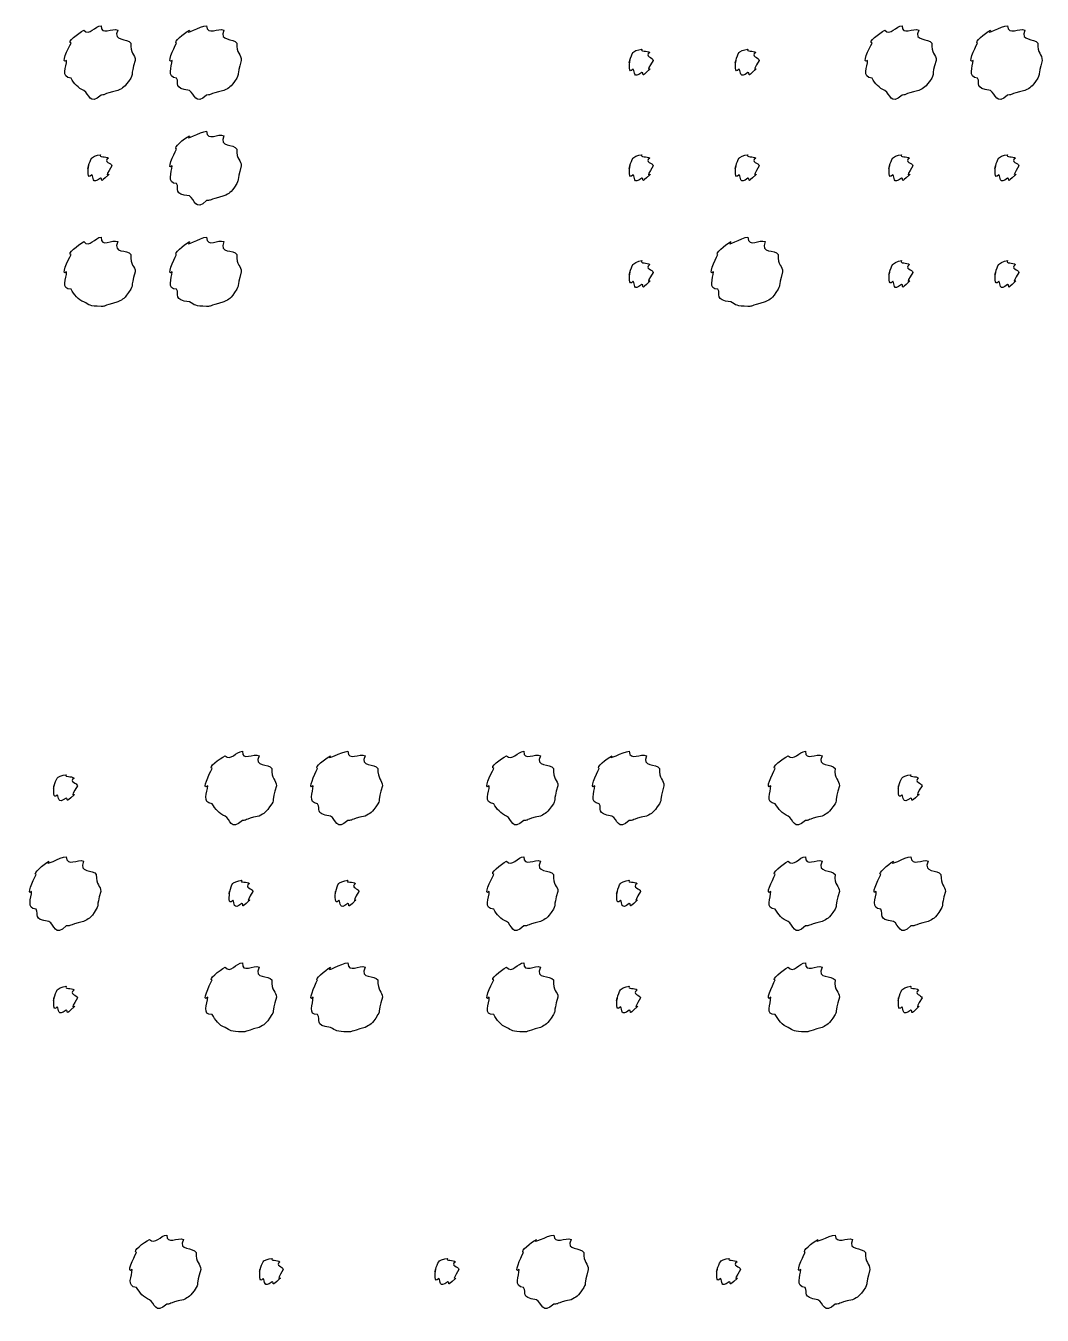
# Model space of a CAD drawing. Header units: millimetres. Extents: x 32 to 178, y 41 to 266.
# Drawn here: x 72.08 to 82.12, y 253.46 to 266.21 of the extents above; entities that cross this region are included whole.
import ezdxf

# ---------------------------------------------------------------- set-up
doc = ezdxf.new("R2010")
doc.units = ezdxf.units.MM
doc.layers.get('0').update_dxf_attribs({"linetype": 'CONTINUOUS'})

msp = doc.modelspace()

# ---------------------------------------------------------------- linework, layer by layer
at = {"color": 0}
for p, q in [((72.8211, 266.207), (72.8211, 266.207)), ((73.8628, 266.207), (73.8628, 266.207)), ((80.7364, 266.207), (80.7364, 266.207)), ((81.7785, 266.207), (81.7785, 266.207)), ((78.165, 265.975), (78.165, 265.975)), ((79.2124, 265.975), (79.2124, 265.975)), ((73.8628, 265.165), (73.8628, 265.165)), ((72.8155, 264.933), (72.8155, 264.933)), ((78.165, 264.933), (78.165, 264.933)), ((79.2124, 264.933), (79.2124, 264.933)), ((80.7311, 264.933), (80.7311, 264.933)), ((81.7785, 264.933), (81.7785, 264.933)), ((72.8211, 264.118), (72.8211, 264.118)), ((73.8628, 264.118), (73.8628, 264.118)), ((79.2124, 264.118), (79.2124, 264.118)), ((78.165, 263.886), (78.165, 263.886)), ((80.7311, 263.886), (80.7311, 263.886)), ((81.7785, 263.886), (81.7785, 263.886)), ((74.2156, 259.037), (74.2156, 259.037)), ((75.2574, 259.037), (75.2574, 259.037)), ((76.998, 259.037), (76.998, 259.037)), ((78.0397, 259.037), (78.0397, 259.037)), ((79.78, 259.037), (79.78, 259.037)), ((72.475, 258.805), (72.475, 258.805)), ((80.8221, 258.805), (80.8221, 258.805)), ((72.475, 257.995), (72.475, 257.995)), ((76.998, 257.995), (76.998, 257.995)), ((79.78, 257.995), (79.78, 257.995)), ((80.8221, 257.995), (80.8221, 257.995)), ((74.21, 257.763), (74.21, 257.763)), ((75.2574, 257.763), (75.2574, 257.763)), ((78.0397, 257.763), (78.0397, 257.763)), ((74.2156, 256.947), (74.2156, 256.947)), ((75.2574, 256.947), (75.2574, 256.947)), ((76.998, 256.947), (76.998, 256.947)), ((79.78, 256.947), (79.78, 256.947)), ((72.475, 256.716), (72.475, 256.716)), ((78.0397, 256.716), (78.0397, 256.716)), ((80.8221, 256.716), (80.8221, 256.716)), ((73.4688, 254.256), (73.4688, 254.256)), ((77.2929, 254.256), (77.2929, 254.256)), ((80.0749, 254.256), (80.0749, 254.256)), ((74.5105, 254.025), (74.5105, 254.025)), ((76.2455, 254.025), (76.2455, 254.025)), ((79.0279, 254.025), (79.0279, 254.025))]:
    msp.add_line(p, q, dxfattribs=at)
for points in [[(72.6504, 266.163), (72.7026, 266.105), (72.7618, 266.207), (72.8211, 266.207)], [(72.8211, 266.207), (72.8169, 266.105), (72.9312, 266.192), (72.9865, 266.163)], [(73.6921, 266.163), (73.6328, 266.105), (73.8036, 266.207), (73.8628, 266.207)], [(73.8628, 266.207), (73.8685, 266.105), (73.9786, 266.192), (74.0336, 266.163)], [(80.5656, 266.163), (80.6178, 266.105), (80.6771, 266.207), (80.7364, 266.207)], [(80.7364, 266.207), (80.7325, 266.105), (80.8468, 266.192), (80.9018, 266.163)], [(81.6074, 266.163), (81.5481, 266.105), (81.7192, 266.207), (81.7785, 266.207)], [(81.7785, 266.207), (81.7838, 266.105), (81.8942, 266.192), (81.9492, 266.163)], [(72.5234, 266.036), (72.475, 266.047), (72.595, 266.132), (72.6504, 266.163)], [(72.9865, 266.163), (72.9273, 266.047), (73.0829, 266.091), (73.1132, 266.036)], [(73.5651, 266.036), (73.5266, 266.047), (73.6395, 266.132), (73.6921, 266.163)], [(74.0336, 266.163), (73.9786, 266.047), (74.1303, 266.091), (74.1606, 266.036)], [(80.439, 266.036), (80.3906, 266.047), (80.5106, 266.132), (80.5656, 266.163)], [(80.9018, 266.163), (80.8426, 266.047), (80.9985, 266.091), (81.0288, 266.036)], [(81.4807, 266.036), (81.4419, 266.047), (81.5552, 266.132), (81.6074, 266.163)], [(81.9492, 266.163), (81.8942, 266.047), (82.0455, 266.091), (82.0759, 266.036)], [(72.4793, 265.865), (72.4158, 265.818), (72.493, 265.981), (72.5234, 266.036)], [(73.1132, 266.036), (73.1037, 265.937), (73.1573, 265.923), (73.1573, 265.865)], [(73.521, 265.865), (73.4632, 265.818), (73.5348, 265.981), (73.5651, 266.036)], [(74.1606, 266.036), (74.1549, 265.937), (74.2047, 265.923), (74.2047, 265.865)], [(78.0768, 265.942), (78.0715, 265.95), (78.1279, 265.975), (78.165, 265.975)], [(78.165, 265.975), (78.1375, 265.95), (78.2204, 265.964), (78.2422, 265.942)], [(79.1242, 265.942), (79.1214, 265.95), (79.1753, 265.975), (79.2124, 265.975)], [(79.2124, 265.975), (79.1877, 265.95), (79.2674, 265.964), (79.2896, 265.942)], [(80.3949, 265.865), (80.3314, 265.818), (80.4086, 265.981), (80.439, 266.036)], [(81.0288, 266.036), (81.0189, 265.937), (81.0729, 265.923), (81.0729, 265.865)], [(81.4366, 265.865), (81.3788, 265.818), (81.4504, 265.981), (81.4807, 266.036)], [(82.0759, 266.036), (82.0706, 265.937), (82.12, 265.923), (82.12, 265.865)], [(72.5234, 265.689), (72.4158, 265.697), (72.4793, 265.801), (72.4793, 265.865)], [(73.1573, 265.865), (73.1037, 265.697), (73.1421, 265.744), (73.1132, 265.689)], [(73.5651, 265.689), (73.4632, 265.697), (73.521, 265.801), (73.521, 265.865)], [(74.2047, 265.865), (74.1549, 265.697), (74.1895, 265.744), (74.1606, 265.689)], [(78.044, 265.865), (78.0274, 265.789), (78.0549, 265.92), (78.0768, 265.942)], [(78.0768, 265.777), (78.0274, 265.723), (78.044, 265.828), (78.044, 265.865)], [(78.2422, 265.942), (78.1816, 265.906), (78.2754, 265.894), (78.2754, 265.865)], [(78.2754, 265.865), (78.1816, 265.723), (78.2645, 265.799), (78.2422, 265.777)], [(79.091, 265.865), (79.0773, 265.789), (79.1023, 265.92), (79.1242, 265.942)], [(79.1242, 265.777), (79.0773, 265.723), (79.091, 265.828), (79.091, 265.865)], [(79.2896, 265.942), (79.2318, 265.906), (79.3228, 265.894), (79.3228, 265.865)], [(79.3228, 265.865), (79.2318, 265.723), (79.3115, 265.799), (79.2896, 265.777)], [(80.439, 265.689), (80.3314, 265.697), (80.3949, 265.801), (80.3949, 265.865)], [(81.0729, 265.865), (81.0189, 265.697), (81.0578, 265.744), (81.0288, 265.689)], [(81.4807, 265.689), (81.3788, 265.697), (81.4366, 265.801), (81.4366, 265.865)], [(82.12, 265.865), (82.0706, 265.697), (82.1048, 265.744), (82.0759, 265.689)], [(78.165, 265.744), (78.0715, 265.679), (78.099, 265.755), (78.0768, 265.777)], [(78.2422, 265.777), (78.1375, 265.679), (78.1939, 265.744), (78.165, 265.744)], [(79.2124, 265.744), (79.1214, 265.679), (79.1464, 265.755), (79.1242, 265.777)], [(79.2896, 265.777), (79.1877, 265.679), (79.2413, 265.744), (79.2124, 265.744)], [(72.6504, 265.567), (72.5921, 265.591), (72.5523, 265.636), (72.5234, 265.689)], [(72.8211, 265.523), (72.7026, 265.414), (72.7054, 265.537), (72.6504, 265.567)], [(72.9865, 265.567), (72.8169, 265.532), (72.8761, 265.523), (72.8211, 265.523)], [(73.1132, 265.689), (73.0444, 265.591), (73.0416, 265.596), (72.9865, 265.567)], [(73.6921, 265.567), (73.5266, 265.591), (73.5983, 265.636), (73.5651, 265.689)], [(73.8628, 265.523), (73.75, 265.414), (73.7471, 265.537), (73.6921, 265.567)], [(74.0336, 265.567), (73.8685, 265.532), (73.9207, 265.523), (73.8628, 265.523)], [(74.1606, 265.689), (74.0957, 265.591), (74.089, 265.596), (74.0336, 265.567)], [(80.5656, 265.567), (80.5078, 265.591), (80.4679, 265.636), (80.439, 265.689)], [(80.7364, 265.523), (80.6178, 265.414), (80.6207, 265.537), (80.5656, 265.567)], [(80.9018, 265.567), (80.7325, 265.532), (80.7918, 265.523), (80.7364, 265.523)], [(81.0288, 265.689), (80.9597, 265.591), (80.9569, 265.596), (80.9018, 265.567)], [(81.6074, 265.567), (81.4419, 265.591), (81.5139, 265.636), (81.4807, 265.689)], [(81.7785, 265.523), (81.6652, 265.414), (81.6624, 265.537), (81.6074, 265.567)], [(81.9492, 265.567), (81.7838, 265.532), (81.8363, 265.523), (81.7785, 265.523)], [(82.0759, 265.689), (82.0113, 265.591), (82.0043, 265.596), (81.9492, 265.567)], [(73.5651, 264.988), (73.5266, 265), (73.6395, 265.091), (73.6921, 265.121)], [(73.6921, 265.121), (73.6328, 265.057), (73.8036, 265.165), (73.8628, 265.165)], [(73.8628, 265.165), (73.8685, 265.057), (73.9786, 265.15), (74.0336, 265.121)], [(74.0336, 265.121), (73.9786, 265), (74.1303, 265.047), (74.1606, 264.988)], [(72.7273, 264.9), (72.722, 264.903), (72.7784, 264.933), (72.8155, 264.933)], [(72.8155, 264.933), (72.7879, 264.903), (72.8708, 264.922), (72.8927, 264.9)], [(73.521, 264.823), (73.4632, 264.768), (73.5348, 264.933), (73.5651, 264.988)], [(74.1606, 264.988), (74.1549, 264.885), (74.2047, 264.878), (74.2047, 264.823)], [(78.0768, 264.9), (78.0715, 264.903), (78.1279, 264.933), (78.165, 264.933)], [(78.165, 264.933), (78.1375, 264.903), (78.2204, 264.922), (78.2422, 264.9)], [(79.1242, 264.9), (79.1214, 264.903), (79.1753, 264.933), (79.2124, 264.933)], [(79.2124, 264.933), (79.1877, 264.903), (79.2674, 264.922), (79.2896, 264.9)], [(80.6429, 264.9), (80.6372, 264.903), (80.6937, 264.933), (80.7311, 264.933)], [(80.7311, 264.933), (80.7036, 264.903), (80.7861, 264.922), (80.8083, 264.9)], [(81.6903, 264.9), (81.6875, 264.903), (81.7411, 264.933), (81.7785, 264.933)], [(81.7785, 264.933), (81.7534, 264.903), (81.8335, 264.922), (81.8554, 264.9)], [(72.6944, 264.823), (72.6779, 264.742), (72.7054, 264.878), (72.7273, 264.9)], [(72.7273, 264.735), (72.6779, 264.676), (72.6944, 264.786), (72.6944, 264.823)], [(72.8927, 264.9), (72.832, 264.859), (72.9259, 264.852), (72.9259, 264.823)], [(72.9259, 264.823), (72.832, 264.676), (72.9149, 264.757), (72.8927, 264.735)], [(73.5651, 264.647), (73.4632, 264.65), (73.521, 264.76), (73.521, 264.823)], [(74.2047, 264.823), (74.1549, 264.65), (74.1895, 264.702), (74.1606, 264.647)], [(78.044, 264.823), (78.0274, 264.742), (78.0549, 264.878), (78.0768, 264.9)], [(78.0768, 264.735), (78.0274, 264.676), (78.044, 264.786), (78.044, 264.823)], [(78.2422, 264.9), (78.1816, 264.859), (78.2754, 264.852), (78.2754, 264.823)], [(78.2754, 264.823), (78.1816, 264.676), (78.2645, 264.757), (78.2422, 264.735)], [(79.091, 264.823), (79.0773, 264.742), (79.1023, 264.878), (79.1242, 264.9)], [(79.1242, 264.735), (79.0773, 264.676), (79.091, 264.786), (79.091, 264.823)], [(79.2896, 264.9), (79.2318, 264.859), (79.3228, 264.852), (79.3228, 264.823)], [(79.3228, 264.823), (79.2318, 264.676), (79.3115, 264.757), (79.2896, 264.735)], [(80.6097, 264.823), (80.5931, 264.742), (80.6207, 264.878), (80.6429, 264.9)], [(80.6429, 264.735), (80.5931, 264.676), (80.6097, 264.786), (80.6097, 264.823)], [(80.8083, 264.9), (80.7477, 264.859), (80.8411, 264.852), (80.8411, 264.823)], [(80.8411, 264.823), (80.7477, 264.676), (80.8302, 264.757), (80.8083, 264.735)], [(81.6571, 264.823), (81.6434, 264.742), (81.6681, 264.878), (81.6903, 264.9)], [(81.6903, 264.735), (81.6434, 264.676), (81.6571, 264.786), (81.6571, 264.823)], [(81.8554, 264.9), (81.7975, 264.859), (81.8885, 264.852), (81.8885, 264.823)], [(81.8885, 264.823), (81.7975, 264.676), (81.8776, 264.757), (81.8554, 264.735)], [(72.8155, 264.702), (72.722, 264.632), (72.7495, 264.713), (72.7273, 264.735)], [(72.8927, 264.735), (72.7879, 264.632), (72.8444, 264.702), (72.8155, 264.702)], [(78.165, 264.702), (78.0715, 264.632), (78.099, 264.713), (78.0768, 264.735)], [(78.2422, 264.735), (78.1375, 264.632), (78.1939, 264.702), (78.165, 264.702)], [(79.2124, 264.702), (79.1214, 264.632), (79.1464, 264.713), (79.1242, 264.735)], [(79.2896, 264.735), (79.1877, 264.632), (79.2413, 264.702), (79.2124, 264.702)], [(80.7311, 264.702), (80.6372, 264.632), (80.6648, 264.713), (80.6429, 264.735)], [(80.8083, 264.735), (80.7036, 264.632), (80.76, 264.702), (80.7311, 264.702)], [(81.7785, 264.702), (81.6875, 264.632), (81.7122, 264.713), (81.6903, 264.735)], [(81.8554, 264.735), (81.7534, 264.632), (81.8074, 264.702), (81.7785, 264.702)], [(73.6921, 264.525), (73.5266, 264.543), (73.5983, 264.594), (73.5651, 264.647)], [(74.1606, 264.647), (74.0957, 264.543), (74.089, 264.554), (74.0336, 264.525)], [(73.8628, 264.481), (73.75, 264.367), (73.7471, 264.495), (73.6921, 264.525)], [(74.0336, 264.525), (73.8685, 264.484), (73.9207, 264.481), (73.8628, 264.481)], [(72.5234, 263.947), (72.475, 263.948), (72.595, 264.043), (72.6504, 264.074)], [(72.6504, 264.074), (72.7026, 264.007), (72.7618, 264.118), (72.8211, 264.118)], [(72.8211, 264.118), (72.8169, 264.007), (72.9312, 264.103), (72.9865, 264.074)], [(72.9865, 264.074), (72.9273, 263.948), (73.0829, 264.002), (73.1132, 263.947)], [(73.5651, 263.947), (73.5266, 263.948), (73.6395, 264.043), (73.6921, 264.074)], [(73.6921, 264.074), (73.6328, 264.007), (73.8036, 264.118), (73.8628, 264.118)], [(73.8628, 264.118), (73.8685, 264.007), (73.9786, 264.103), (74.0336, 264.074)], [(74.0336, 264.074), (73.9786, 263.948), (74.1303, 264.002), (74.1606, 263.947)], [(78.9146, 263.947), (78.8762, 263.948), (78.9891, 264.043), (79.0416, 264.074)], [(79.0416, 264.074), (78.9824, 264.007), (79.1531, 264.118), (79.2124, 264.118)], [(79.2124, 264.118), (79.218, 264.007), (79.3281, 264.103), (79.3831, 264.074)], [(79.3831, 264.074), (79.3281, 263.948), (79.4798, 264.002), (79.5101, 263.947)], [(72.4793, 263.776), (72.4158, 263.721), (72.493, 263.892), (72.5234, 263.947)], [(73.1132, 263.947), (73.1037, 263.838), (73.1573, 263.834), (73.1573, 263.776)], [(73.521, 263.776), (73.4632, 263.721), (73.5348, 263.892), (73.5651, 263.947)], [(74.1606, 263.947), (74.1549, 263.838), (74.2047, 263.834), (74.2047, 263.776)], [(78.8705, 263.776), (78.8127, 263.721), (78.8843, 263.892), (78.9146, 263.947)], [(79.5101, 263.947), (79.5045, 263.838), (79.5542, 263.834), (79.5542, 263.776)], [(78.044, 263.77), (78.0274, 263.688), (78.0549, 263.826), (78.0768, 263.847)], [(78.0768, 263.847), (78.0715, 263.853), (78.1279, 263.886), (78.165, 263.886)], [(78.165, 263.886), (78.1375, 263.853), (78.2204, 263.872), (78.2422, 263.847)], [(78.2422, 263.847), (78.1816, 263.805), (78.2754, 263.799), (78.2754, 263.77)], [(80.6097, 263.77), (80.5931, 263.688), (80.6207, 263.826), (80.6429, 263.847)], [(80.6429, 263.847), (80.6372, 263.853), (80.6937, 263.886), (80.7311, 263.886)], [(80.7311, 263.886), (80.7036, 263.853), (80.7861, 263.872), (80.8083, 263.847)], [(80.8083, 263.847), (80.7477, 263.805), (80.8411, 263.799), (80.8411, 263.77)], [(81.6571, 263.77), (81.6434, 263.688), (81.6681, 263.826), (81.6903, 263.847)], [(81.6903, 263.847), (81.6875, 263.853), (81.7411, 263.886), (81.7785, 263.886)], [(81.7785, 263.886), (81.7534, 263.853), (81.8335, 263.872), (81.8554, 263.847)], [(81.8554, 263.847), (81.7975, 263.805), (81.8885, 263.799), (81.8885, 263.77)], [(72.5234, 263.605), (72.4158, 263.599), (72.4793, 263.712), (72.4793, 263.776)], [(73.1573, 263.776), (73.1037, 263.599), (73.1421, 263.656), (73.1132, 263.605)], [(73.5651, 263.605), (73.4632, 263.599), (73.521, 263.712), (73.521, 263.776)], [(74.2047, 263.776), (74.1549, 263.599), (74.1895, 263.656), (74.1606, 263.605)], [(78.0768, 263.682), (78.0274, 263.624), (78.044, 263.737), (78.044, 263.77)], [(78.165, 263.649), (78.0715, 263.577), (78.099, 263.66), (78.0768, 263.682)], [(78.2422, 263.682), (78.1375, 263.577), (78.1939, 263.649), (78.165, 263.649)], [(78.2754, 263.77), (78.1816, 263.624), (78.2645, 263.707), (78.2422, 263.682)], [(78.9146, 263.605), (78.8127, 263.599), (78.8705, 263.712), (78.8705, 263.776)], [(79.5542, 263.776), (79.5045, 263.599), (79.539, 263.656), (79.5101, 263.605)], [(80.6429, 263.682), (80.5931, 263.624), (80.6097, 263.737), (80.6097, 263.77)], [(80.7311, 263.649), (80.6372, 263.577), (80.6648, 263.66), (80.6429, 263.682)], [(80.8083, 263.682), (80.7036, 263.577), (80.76, 263.649), (80.7311, 263.649)], [(80.8411, 263.77), (80.7477, 263.624), (80.8302, 263.707), (80.8083, 263.682)], [(81.6903, 263.682), (81.6434, 263.624), (81.6571, 263.737), (81.6571, 263.77)], [(81.7785, 263.649), (81.6875, 263.577), (81.7122, 263.66), (81.6903, 263.682)], [(81.8554, 263.682), (81.7534, 263.577), (81.8074, 263.649), (81.7785, 263.649)], [(81.8885, 263.77), (81.7975, 263.624), (81.8776, 263.707), (81.8554, 263.682)], [(72.6504, 263.478), (72.5921, 263.496), (72.5523, 263.553), (72.5234, 263.605)], [(73.1132, 263.605), (73.0444, 263.496), (73.0416, 263.511), (72.9865, 263.478)], [(73.6921, 263.478), (73.5266, 263.496), (73.5983, 263.553), (73.5651, 263.605)], [(74.1606, 263.605), (74.0957, 263.496), (74.089, 263.511), (74.0336, 263.478)], [(79.0416, 263.478), (78.8762, 263.496), (78.9478, 263.553), (78.9146, 263.605)], [(79.5101, 263.605), (79.4452, 263.496), (79.4385, 263.511), (79.3831, 263.478)], [(72.8211, 263.434), (72.7026, 263.434), (72.7054, 263.448), (72.6504, 263.478)], [(72.9865, 263.478), (72.8169, 263.434), (72.8761, 263.434), (72.8211, 263.434)], [(73.8628, 263.434), (73.75, 263.434), (73.7471, 263.448), (73.6921, 263.478)], [(74.0336, 263.478), (73.8685, 263.434), (73.9207, 263.434), (73.8628, 263.434)], [(79.2124, 263.434), (79.0995, 263.434), (79.0967, 263.448), (79.0416, 263.478)], [(79.3831, 263.478), (79.218, 263.434), (79.2702, 263.434), (79.2124, 263.434)], [(73.9179, 258.866), (73.8699, 258.877), (73.9895, 258.962), (74.0449, 258.993)], [(74.0449, 258.993), (74.0971, 258.935), (74.1564, 259.037), (74.2156, 259.037)], [(74.2156, 259.037), (74.2114, 258.935), (74.326, 259.021), (74.3811, 258.993)], [(74.3811, 258.993), (74.3218, 258.877), (74.4774, 258.921), (74.5077, 258.866)], [(74.9596, 258.866), (74.9212, 258.877), (75.0341, 258.962), (75.0866, 258.993)], [(75.0866, 258.993), (75.0274, 258.935), (75.1981, 259.037), (75.2574, 259.037)], [(75.2574, 259.037), (75.263, 258.935), (75.3731, 259.021), (75.4285, 258.993)], [(75.4285, 258.993), (75.3731, 258.877), (75.5248, 258.921), (75.5551, 258.866)], [(76.7002, 258.866), (76.6519, 258.877), (76.7719, 258.962), (76.8269, 258.993)], [(76.8269, 258.993), (76.8794, 258.935), (76.9387, 259.037), (76.998, 259.037)], [(76.998, 259.037), (76.9938, 258.935), (77.1081, 259.021), (77.1631, 258.993)], [(77.1631, 258.993), (77.1042, 258.877), (77.2597, 258.921), (77.2901, 258.866)], [(77.742, 258.866), (77.7035, 258.877), (77.8164, 258.962), (77.8686, 258.993)], [(77.8686, 258.993), (77.8097, 258.935), (77.9805, 259.037), (78.0397, 259.037)], [(78.0397, 259.037), (78.045, 258.935), (78.1554, 259.021), (78.2105, 258.993)], [(78.2105, 258.993), (78.1554, 258.877), (78.3071, 258.921), (78.3375, 258.866)], [(79.4826, 258.866), (79.4343, 258.877), (79.5542, 258.962), (79.6092, 258.993)], [(79.6092, 258.993), (79.6618, 258.935), (79.7207, 259.037), (79.78, 259.037)], [(79.78, 259.037), (79.7761, 258.935), (79.8904, 259.021), (79.9454, 258.993)], [(79.9454, 258.993), (79.8862, 258.877), (80.0421, 258.921), (80.0724, 258.866)], [(73.8738, 258.695), (73.8106, 258.648), (73.8875, 258.811), (73.9179, 258.866)], [(74.5077, 258.866), (74.4982, 258.767), (74.5518, 258.753), (74.5518, 258.695)], [(74.9155, 258.695), (74.8577, 258.648), (74.9293, 258.811), (74.9596, 258.866)], [(75.5551, 258.866), (75.5495, 258.767), (75.5992, 258.753), (75.5992, 258.695)], [(76.6561, 258.695), (76.5926, 258.648), (76.6699, 258.811), (76.7002, 258.866)], [(77.2901, 258.866), (77.2806, 258.767), (77.3342, 258.753), (77.3342, 258.695)], [(77.6979, 258.695), (77.64, 258.648), (77.7117, 258.811), (77.742, 258.866)], [(78.3375, 258.866), (78.3318, 258.767), (78.3816, 258.753), (78.3816, 258.695)], [(79.4385, 258.695), (79.375, 258.648), (79.4523, 258.811), (79.4826, 258.866)], [(80.0724, 258.866), (80.0626, 258.767), (80.1165, 258.753), (80.1165, 258.695)], [(72.354, 258.695), (72.3403, 258.619), (72.365, 258.75), (72.3868, 258.772)], [(72.3868, 258.607), (72.3403, 258.553), (72.354, 258.658), (72.354, 258.695)], [(72.3868, 258.772), (72.3844, 258.781), (72.438, 258.805), (72.475, 258.805)], [(72.475, 258.805), (72.4503, 258.781), (72.5304, 258.794), (72.5523, 258.772)], [(72.5523, 258.772), (72.4944, 258.736), (72.5854, 258.724), (72.5854, 258.695)], [(72.5854, 258.695), (72.4944, 258.553), (72.5745, 258.629), (72.5523, 258.607)], [(73.9179, 258.519), (73.8106, 258.527), (73.8738, 258.632), (73.8738, 258.695)], [(74.5518, 258.695), (74.4982, 258.527), (74.5367, 258.574), (74.5077, 258.519)], [(74.9596, 258.519), (74.8577, 258.527), (74.9155, 258.632), (74.9155, 258.695)], [(75.5992, 258.695), (75.5495, 258.527), (75.584, 258.574), (75.5551, 258.519)], [(76.7002, 258.519), (76.5926, 258.527), (76.6561, 258.632), (76.6561, 258.695)], [(77.3342, 258.695), (77.2806, 258.527), (77.319, 258.574), (77.2901, 258.519)], [(77.742, 258.519), (77.64, 258.527), (77.6979, 258.632), (77.6979, 258.695)], [(78.3816, 258.695), (78.3318, 258.527), (78.3664, 258.574), (78.3375, 258.519)], [(79.4826, 258.519), (79.375, 258.527), (79.4385, 258.632), (79.4385, 258.695)], [(80.1165, 258.695), (80.0626, 258.527), (80.1014, 258.574), (80.0724, 258.519)], [(80.7007, 258.695), (80.687, 258.619), (80.7117, 258.75), (80.7339, 258.772)], [(80.7339, 258.607), (80.687, 258.553), (80.7007, 258.658), (80.7007, 258.695)], [(80.7339, 258.772), (80.7311, 258.781), (80.7847, 258.805), (80.8221, 258.805)], [(80.8221, 258.805), (80.797, 258.781), (80.8771, 258.794), (80.899, 258.772)], [(80.899, 258.772), (80.8411, 258.736), (80.9322, 258.724), (80.9322, 258.695)], [(80.9322, 258.695), (80.8411, 258.553), (80.9212, 258.629), (80.899, 258.607)], [(72.475, 258.574), (72.3844, 258.509), (72.409, 258.585), (72.3868, 258.607)], [(72.5523, 258.607), (72.4503, 258.509), (72.5039, 258.574), (72.475, 258.574)], [(80.8221, 258.574), (80.7311, 258.509), (80.7558, 258.585), (80.7339, 258.607)], [(80.899, 258.607), (80.797, 258.509), (80.851, 258.574), (80.8221, 258.574)], [(74.0449, 258.397), (73.987, 258.421), (73.9468, 258.466), (73.9179, 258.519)], [(74.5077, 258.519), (74.4389, 258.421), (74.4361, 258.426), (74.3811, 258.397)], [(75.0866, 258.397), (74.9212, 258.421), (74.9928, 258.466), (74.9596, 258.519)], [(75.5551, 258.519), (75.4902, 258.421), (75.4835, 258.426), (75.4285, 258.397)], [(76.8269, 258.397), (76.769, 258.421), (76.7292, 258.466), (76.7002, 258.519)], [(77.2901, 258.519), (77.2213, 258.421), (77.2185, 258.426), (77.1631, 258.397)], [(77.8686, 258.397), (77.7035, 258.421), (77.7752, 258.466), (77.742, 258.519)], [(78.3375, 258.519), (78.2726, 258.421), (78.2655, 258.426), (78.2105, 258.397)], [(79.6092, 258.397), (79.5514, 258.421), (79.5115, 258.466), (79.4826, 258.519)], [(80.0724, 258.519), (80.0033, 258.421), (80.0005, 258.426), (79.9454, 258.397)], [(74.2156, 258.353), (74.0971, 258.244), (74.0999, 258.367), (74.0449, 258.397)], [(74.3811, 258.397), (74.2114, 258.361), (74.2707, 258.353), (74.2156, 258.353)], [(75.2574, 258.353), (75.1445, 258.244), (75.1417, 258.367), (75.0866, 258.397)], [(75.4285, 258.397), (75.263, 258.361), (75.3152, 258.353), (75.2574, 258.353)], [(76.998, 258.353), (76.8794, 258.244), (76.8823, 258.367), (76.8269, 258.397)], [(77.1631, 258.397), (76.9938, 258.361), (77.053, 258.353), (76.998, 258.353)], [(78.0397, 258.353), (77.9268, 258.244), (77.924, 258.367), (77.8686, 258.397)], [(78.2105, 258.397), (78.045, 258.361), (78.0976, 258.353), (78.0397, 258.353)], [(79.78, 258.353), (79.6618, 258.244), (79.6643, 258.367), (79.6092, 258.397)], [(79.9454, 258.397), (79.7761, 258.361), (79.8354, 258.353), (79.78, 258.353)], [(72.1776, 257.818), (72.1388, 257.829), (72.2521, 257.92), (72.3043, 257.951)], [(72.3043, 257.951), (72.245, 257.888), (72.4158, 257.995), (72.475, 257.995)], [(72.475, 257.995), (72.4807, 257.888), (72.5911, 257.98), (72.6461, 257.951)], [(72.6461, 257.951), (72.5911, 257.829), (72.7424, 257.876), (72.7728, 257.818)], [(76.7002, 257.818), (76.6519, 257.829), (76.7719, 257.92), (76.8269, 257.951)], [(76.8269, 257.951), (76.8794, 257.888), (76.9387, 257.995), (76.998, 257.995)], [(76.998, 257.995), (76.9938, 257.888), (77.1081, 257.98), (77.1631, 257.951)], [(77.1631, 257.951), (77.1042, 257.829), (77.2597, 257.876), (77.2901, 257.818)], [(79.4826, 257.818), (79.4343, 257.829), (79.5542, 257.92), (79.6092, 257.951)], [(79.6092, 257.951), (79.6618, 257.888), (79.7207, 257.995), (79.78, 257.995)], [(79.78, 257.995), (79.7761, 257.888), (79.8904, 257.98), (79.9454, 257.951)], [(79.9454, 257.951), (79.8862, 257.829), (80.0421, 257.876), (80.0724, 257.818)], [(80.5243, 257.818), (80.4855, 257.829), (80.5988, 257.92), (80.651, 257.951)], [(80.651, 257.951), (80.5917, 257.888), (80.7628, 257.995), (80.8221, 257.995)], [(80.8221, 257.995), (80.8274, 257.888), (80.9378, 257.98), (80.9928, 257.951)], [(80.9928, 257.951), (80.9378, 257.829), (81.0891, 257.876), (81.1195, 257.818)], [(72.1335, 257.653), (72.0757, 257.598), (72.1473, 257.763), (72.1776, 257.818)], [(72.7728, 257.818), (72.7675, 257.715), (72.8169, 257.708), (72.8169, 257.653)], [(76.6561, 257.653), (76.5926, 257.598), (76.6699, 257.763), (76.7002, 257.818)], [(77.2901, 257.818), (77.2806, 257.715), (77.3342, 257.708), (77.3342, 257.653)], [(79.4385, 257.653), (79.375, 257.598), (79.4523, 257.763), (79.4826, 257.818)], [(80.0724, 257.818), (80.0626, 257.715), (80.1165, 257.708), (80.1165, 257.653)], [(80.4803, 257.653), (80.4224, 257.598), (80.494, 257.763), (80.5243, 257.818)], [(81.1195, 257.818), (81.1142, 257.715), (81.1636, 257.708), (81.1636, 257.653)], [(74.089, 257.653), (74.0724, 257.572), (74.0999, 257.708), (74.1218, 257.73)], [(74.1218, 257.73), (74.1165, 257.733), (74.1729, 257.763), (74.21, 257.763)], [(74.21, 257.763), (74.1825, 257.733), (74.2654, 257.753), (74.2872, 257.73)], [(74.2872, 257.73), (74.2266, 257.689), (74.3204, 257.682), (74.3204, 257.653)], [(75.136, 257.653), (75.1223, 257.572), (75.1473, 257.708), (75.1692, 257.73)], [(75.1692, 257.73), (75.1664, 257.733), (75.2203, 257.763), (75.2574, 257.763)], [(75.2574, 257.763), (75.2327, 257.733), (75.3124, 257.753), (75.3346, 257.73)], [(75.3346, 257.73), (75.2768, 257.689), (75.3678, 257.682), (75.3678, 257.653)], [(77.9184, 257.653), (77.9046, 257.572), (77.9293, 257.708), (77.9515, 257.73)], [(77.9515, 257.73), (77.9487, 257.733), (78.0023, 257.763), (78.0397, 257.763)], [(78.0397, 257.763), (78.015, 257.733), (78.0948, 257.753), (78.117, 257.73)], [(78.117, 257.73), (78.0591, 257.689), (78.1498, 257.682), (78.1498, 257.653)], [(72.1776, 257.477), (72.0757, 257.479), (72.1335, 257.59), (72.1335, 257.653)], [(72.8169, 257.653), (72.7675, 257.479), (72.8017, 257.532), (72.7728, 257.477)], [(74.1218, 257.565), (74.0724, 257.506), (74.089, 257.616), (74.089, 257.653)], [(74.21, 257.532), (74.1165, 257.462), (74.144, 257.543), (74.1218, 257.565)], [(74.2872, 257.565), (74.1825, 257.462), (74.2389, 257.532), (74.21, 257.532)], [(74.3204, 257.653), (74.2266, 257.506), (74.3095, 257.587), (74.2872, 257.565)], [(75.1692, 257.565), (75.1223, 257.506), (75.136, 257.616), (75.136, 257.653)], [(75.2574, 257.532), (75.1664, 257.462), (75.1914, 257.543), (75.1692, 257.565)], [(75.3346, 257.565), (75.2327, 257.462), (75.2863, 257.532), (75.2574, 257.532)], [(75.3678, 257.653), (75.2768, 257.506), (75.3565, 257.587), (75.3346, 257.565)], [(76.7002, 257.477), (76.5926, 257.479), (76.6561, 257.59), (76.6561, 257.653)], [(77.3342, 257.653), (77.2806, 257.479), (77.319, 257.532), (77.2901, 257.477)], [(77.9515, 257.565), (77.9046, 257.506), (77.9184, 257.616), (77.9184, 257.653)], [(78.0397, 257.532), (77.9487, 257.462), (77.9734, 257.543), (77.9515, 257.565)], [(78.117, 257.565), (78.015, 257.462), (78.0687, 257.532), (78.0397, 257.532)], [(78.1498, 257.653), (78.0591, 257.506), (78.1389, 257.587), (78.117, 257.565)], [(79.4826, 257.477), (79.375, 257.479), (79.4385, 257.59), (79.4385, 257.653)], [(80.1165, 257.653), (80.0626, 257.479), (80.1014, 257.532), (80.0724, 257.477)], [(80.5243, 257.477), (80.4224, 257.479), (80.4803, 257.59), (80.4803, 257.653)], [(81.1636, 257.653), (81.1142, 257.479), (81.1484, 257.532), (81.1195, 257.477)], [(72.3043, 257.356), (72.1388, 257.374), (72.2104, 257.424), (72.1776, 257.477)], [(72.7728, 257.477), (72.7082, 257.374), (72.7012, 257.385), (72.6461, 257.356)], [(76.8269, 257.356), (76.769, 257.374), (76.7292, 257.424), (76.7002, 257.477)], [(77.2901, 257.477), (77.2213, 257.374), (77.2185, 257.385), (77.1631, 257.356)], [(79.6092, 257.356), (79.5514, 257.374), (79.5115, 257.424), (79.4826, 257.477)], [(80.0724, 257.477), (80.0033, 257.374), (80.0005, 257.385), (79.9454, 257.356)], [(80.651, 257.356), (80.4855, 257.374), (80.5575, 257.424), (80.5243, 257.477)], [(81.1195, 257.477), (81.0549, 257.374), (81.0479, 257.385), (80.9928, 257.356)], [(72.475, 257.312), (72.3621, 257.197), (72.3593, 257.325), (72.3043, 257.356)], [(72.6461, 257.356), (72.4807, 257.314), (72.5329, 257.312), (72.475, 257.312)], [(76.998, 257.312), (76.8794, 257.197), (76.8823, 257.325), (76.8269, 257.356)], [(77.1631, 257.356), (76.9938, 257.314), (77.053, 257.312), (76.998, 257.312)], [(79.78, 257.312), (79.6618, 257.197), (79.6643, 257.325), (79.6092, 257.356)], [(79.9454, 257.356), (79.7761, 257.314), (79.8354, 257.312), (79.78, 257.312)], [(80.8221, 257.312), (80.7089, 257.197), (80.706, 257.325), (80.651, 257.356)], [(80.9928, 257.356), (80.8274, 257.314), (80.88, 257.312), (80.8221, 257.312)], [(73.9179, 256.777), (73.8699, 256.778), (73.9895, 256.873), (74.0449, 256.903)], [(74.0449, 256.903), (74.0971, 256.837), (74.1564, 256.947), (74.2156, 256.947)], [(74.2156, 256.947), (74.2114, 256.837), (74.326, 256.933), (74.3811, 256.903)], [(74.3811, 256.903), (74.3218, 256.778), (74.4774, 256.832), (74.5077, 256.777)], [(74.9596, 256.777), (74.9212, 256.778), (75.0341, 256.873), (75.0866, 256.903)], [(75.0866, 256.903), (75.0274, 256.837), (75.1981, 256.947), (75.2574, 256.947)], [(75.2574, 256.947), (75.263, 256.837), (75.3731, 256.933), (75.4285, 256.903)], [(75.4285, 256.903), (75.3731, 256.778), (75.5248, 256.832), (75.5551, 256.777)], [(76.7002, 256.777), (76.6519, 256.778), (76.7719, 256.873), (76.8269, 256.903)], [(76.8269, 256.903), (76.8794, 256.837), (76.9387, 256.947), (76.998, 256.947)], [(76.998, 256.947), (76.9938, 256.837), (77.1081, 256.933), (77.1631, 256.903)], [(77.1631, 256.903), (77.1042, 256.778), (77.2597, 256.832), (77.2901, 256.777)], [(79.4826, 256.777), (79.4343, 256.778), (79.5542, 256.873), (79.6092, 256.903)], [(79.6092, 256.903), (79.6618, 256.837), (79.7207, 256.947), (79.78, 256.947)], [(79.78, 256.947), (79.7761, 256.837), (79.8904, 256.933), (79.9454, 256.903)], [(79.9454, 256.903), (79.8862, 256.778), (80.0421, 256.832), (80.0724, 256.777)], [(73.8738, 256.606), (73.8106, 256.551), (73.8875, 256.722), (73.9179, 256.777)], [(74.5077, 256.777), (74.4982, 256.668), (74.5518, 256.664), (74.5518, 256.606)], [(74.9155, 256.606), (74.8577, 256.551), (74.9293, 256.722), (74.9596, 256.777)], [(75.5551, 256.777), (75.5495, 256.668), (75.5992, 256.664), (75.5992, 256.606)], [(76.6561, 256.606), (76.5926, 256.551), (76.6699, 256.722), (76.7002, 256.777)], [(77.2901, 256.777), (77.2806, 256.668), (77.3342, 256.664), (77.3342, 256.606)], [(79.4385, 256.606), (79.375, 256.551), (79.4523, 256.722), (79.4826, 256.777)], [(80.0724, 256.777), (80.0626, 256.668), (80.1165, 256.664), (80.1165, 256.606)], [(72.354, 256.6), (72.3403, 256.518), (72.365, 256.655), (72.3868, 256.678)], [(72.3868, 256.678), (72.3844, 256.683), (72.438, 256.716), (72.475, 256.716)], [(72.475, 256.716), (72.4503, 256.683), (72.5304, 256.702), (72.5523, 256.678)], [(72.5523, 256.678), (72.4944, 256.635), (72.5854, 256.629), (72.5854, 256.6)], [(77.9184, 256.6), (77.9046, 256.518), (77.9293, 256.655), (77.9515, 256.678)], [(77.9515, 256.678), (77.9487, 256.683), (78.0023, 256.716), (78.0397, 256.716)], [(78.0397, 256.716), (78.015, 256.683), (78.0948, 256.702), (78.117, 256.678)], [(78.117, 256.678), (78.0591, 256.635), (78.1498, 256.629), (78.1498, 256.6)], [(80.7007, 256.6), (80.687, 256.518), (80.7117, 256.655), (80.7339, 256.678)], [(80.7339, 256.678), (80.7311, 256.683), (80.7847, 256.716), (80.8221, 256.716)], [(80.8221, 256.716), (80.797, 256.683), (80.8771, 256.702), (80.899, 256.678)], [(80.899, 256.678), (80.8411, 256.635), (80.9322, 256.629), (80.9322, 256.6)], [(72.3868, 256.512), (72.3403, 256.454), (72.354, 256.567), (72.354, 256.6)], [(72.5854, 256.6), (72.4944, 256.454), (72.5745, 256.537), (72.5523, 256.512)], [(73.9179, 256.435), (73.8106, 256.43), (73.8738, 256.542), (73.8738, 256.606)], [(74.5518, 256.606), (74.4982, 256.43), (74.5367, 256.486), (74.5077, 256.435)], [(74.9596, 256.435), (74.8577, 256.43), (74.9155, 256.542), (74.9155, 256.606)], [(75.5992, 256.606), (75.5495, 256.43), (75.584, 256.486), (75.5551, 256.435)], [(76.7002, 256.435), (76.5926, 256.43), (76.6561, 256.542), (76.6561, 256.606)], [(77.3342, 256.606), (77.2806, 256.43), (77.319, 256.486), (77.2901, 256.435)], [(77.9515, 256.512), (77.9046, 256.454), (77.9184, 256.567), (77.9184, 256.6)], [(78.1498, 256.6), (78.0591, 256.454), (78.1389, 256.537), (78.117, 256.512)], [(79.4826, 256.435), (79.375, 256.43), (79.4385, 256.542), (79.4385, 256.606)], [(80.1165, 256.606), (80.0626, 256.43), (80.1014, 256.486), (80.0724, 256.435)], [(80.7339, 256.512), (80.687, 256.454), (80.7007, 256.567), (80.7007, 256.6)], [(80.9322, 256.6), (80.8411, 256.454), (80.9212, 256.537), (80.899, 256.512)], [(72.475, 256.479), (72.3844, 256.407), (72.409, 256.49), (72.3868, 256.512)], [(72.5523, 256.512), (72.4503, 256.407), (72.5039, 256.479), (72.475, 256.479)], [(74.0449, 256.308), (73.987, 256.326), (73.9468, 256.383), (73.9179, 256.435)], [(74.5077, 256.435), (74.4389, 256.326), (74.4361, 256.341), (74.3811, 256.308)], [(75.0866, 256.308), (74.9212, 256.326), (74.9928, 256.383), (74.9596, 256.435)], [(75.5551, 256.435), (75.4902, 256.326), (75.4835, 256.341), (75.4285, 256.308)], [(76.8269, 256.308), (76.769, 256.326), (76.7292, 256.383), (76.7002, 256.435)], [(77.2901, 256.435), (77.2213, 256.326), (77.2185, 256.341), (77.1631, 256.308)], [(78.0397, 256.479), (77.9487, 256.407), (77.9734, 256.49), (77.9515, 256.512)], [(78.117, 256.512), (78.015, 256.407), (78.0687, 256.479), (78.0397, 256.479)], [(79.6092, 256.308), (79.5514, 256.326), (79.5115, 256.383), (79.4826, 256.435)], [(80.0724, 256.435), (80.0033, 256.326), (80.0005, 256.341), (79.9454, 256.308)], [(80.8221, 256.479), (80.7311, 256.407), (80.7558, 256.49), (80.7339, 256.512)], [(80.899, 256.512), (80.797, 256.407), (80.851, 256.479), (80.8221, 256.479)], [(74.2156, 256.264), (74.0971, 256.264), (74.0999, 256.278), (74.0449, 256.308)], [(74.3811, 256.308), (74.2114, 256.264), (74.2707, 256.264), (74.2156, 256.264)], [(75.2574, 256.264), (75.1445, 256.264), (75.1417, 256.278), (75.0866, 256.308)], [(75.4285, 256.308), (75.263, 256.264), (75.3152, 256.264), (75.2574, 256.264)], [(76.998, 256.264), (76.8794, 256.264), (76.8823, 256.278), (76.8269, 256.308)], [(77.1631, 256.308), (76.9938, 256.264), (77.053, 256.264), (76.998, 256.264)], [(79.78, 256.264), (79.6618, 256.264), (79.6643, 256.278), (79.6092, 256.308)], [(79.9454, 256.308), (79.7761, 256.264), (79.8354, 256.264), (79.78, 256.264)], [(73.2977, 254.212), (73.3503, 254.155), (73.4095, 254.256), (73.4688, 254.256)], [(73.4688, 254.256), (73.4646, 254.155), (73.5789, 254.241), (73.6342, 254.212)], [(77.1218, 254.212), (77.0625, 254.155), (77.2336, 254.256), (77.2929, 254.256)], [(77.2929, 254.256), (77.2982, 254.155), (77.4086, 254.241), (77.4637, 254.212)], [(79.9042, 254.212), (79.8449, 254.155), (80.0156, 254.256), (80.0749, 254.256)], [(80.0749, 254.256), (80.0806, 254.155), (80.191, 254.241), (80.246, 254.212)], [(73.1711, 254.085), (73.1227, 254.096), (73.2427, 254.182), (73.2977, 254.212)], [(73.6342, 254.212), (73.575, 254.096), (73.7306, 254.14), (73.7609, 254.085)], [(76.9952, 254.085), (76.9567, 254.096), (77.0696, 254.182), (77.1218, 254.212)], [(77.4637, 254.212), (77.4086, 254.096), (77.56, 254.14), (77.5903, 254.085)], [(79.7775, 254.085), (79.7387, 254.096), (79.852, 254.182), (79.9042, 254.212)], [(80.246, 254.212), (80.191, 254.096), (80.3423, 254.14), (80.3727, 254.085)], [(73.127, 253.915), (73.0635, 253.868), (73.1407, 254.03), (73.1711, 254.085)], [(73.7609, 254.085), (73.7514, 253.986), (73.805, 253.972), (73.805, 253.915)], [(74.3892, 253.915), (74.3754, 253.839), (74.4001, 253.97), (74.4224, 253.992)], [(74.4224, 253.992), (74.4195, 254), (74.4732, 254.025), (74.5105, 254.025)], [(74.5105, 254.025), (74.4859, 254), (74.5656, 254.014), (74.5878, 253.992)], [(74.5878, 253.992), (74.53, 253.956), (74.6206, 253.944), (74.6206, 253.915)], [(76.1242, 253.915), (76.1076, 253.839), (76.1351, 253.97), (76.1573, 253.992)], [(76.1573, 253.992), (76.1517, 254), (76.2081, 254.025), (76.2455, 254.025)], [(76.2455, 254.025), (76.218, 254), (76.3005, 254.014), (76.3228, 253.992)], [(76.3228, 253.992), (76.2621, 253.956), (76.3556, 253.944), (76.3556, 253.915)], [(76.9511, 253.915), (76.8932, 253.868), (76.9648, 254.03), (76.9952, 254.085)], [(77.5903, 254.085), (77.585, 253.986), (77.6344, 253.972), (77.6344, 253.915)], [(78.9065, 253.915), (78.8899, 253.839), (78.9174, 253.97), (78.9397, 253.992)], [(78.9397, 253.992), (78.934, 254), (78.9905, 254.025), (79.0279, 254.025)], [(79.0279, 254.025), (79.0004, 254), (79.0829, 254.014), (79.1048, 253.992)], [(79.1048, 253.992), (79.0444, 253.956), (79.1379, 253.944), (79.1379, 253.915)], [(79.7334, 253.915), (79.6756, 253.868), (79.7472, 254.03), (79.7775, 254.085)], [(80.3727, 254.085), (80.3674, 253.986), (80.4168, 253.972), (80.4168, 253.915)], [(73.1711, 253.738), (73.0635, 253.746), (73.127, 253.851), (73.127, 253.915)], [(73.805, 253.915), (73.7514, 253.746), (73.7898, 253.793), (73.7609, 253.738)], [(74.4224, 253.826), (74.3754, 253.772), (74.3892, 253.877), (74.3892, 253.915)], [(74.6206, 253.915), (74.53, 253.772), (74.6097, 253.848), (74.5878, 253.826)], [(76.1573, 253.826), (76.1076, 253.772), (76.1242, 253.877), (76.1242, 253.915)], [(76.3556, 253.915), (76.2621, 253.772), (76.3446, 253.848), (76.3228, 253.826)], [(76.9952, 253.738), (76.8932, 253.746), (76.9511, 253.851), (76.9511, 253.915)], [(77.6344, 253.915), (77.585, 253.746), (77.6192, 253.793), (77.5903, 253.738)], [(78.9397, 253.826), (78.8899, 253.772), (78.9065, 253.877), (78.9065, 253.915)], [(79.1379, 253.915), (79.0444, 253.772), (79.127, 253.848), (79.1048, 253.826)], [(79.7775, 253.738), (79.6756, 253.746), (79.7334, 253.851), (79.7334, 253.915)], [(80.4168, 253.915), (80.3674, 253.746), (80.4016, 253.793), (80.3727, 253.738)], [(73.2977, 253.617), (73.2398, 253.64), (73.2, 253.686), (73.1711, 253.738)], [(73.7609, 253.738), (73.6921, 253.64), (73.6893, 253.646), (73.6342, 253.617)], [(74.5105, 253.793), (74.4195, 253.728), (74.4442, 253.804), (74.4224, 253.826)], [(74.5878, 253.826), (74.4859, 253.728), (74.5395, 253.793), (74.5105, 253.793)], [(76.2455, 253.793), (76.1517, 253.728), (76.1792, 253.804), (76.1573, 253.826)], [(76.3228, 253.826), (76.218, 253.728), (76.2744, 253.793), (76.2455, 253.793)], [(77.1218, 253.617), (76.9567, 253.64), (77.0283, 253.686), (76.9952, 253.738)], [(77.5903, 253.738), (77.5257, 253.64), (77.5187, 253.646), (77.4637, 253.617)], [(79.0279, 253.793), (78.934, 253.728), (78.9615, 253.804), (78.9397, 253.826)], [(79.1048, 253.826), (79.0004, 253.728), (79.0568, 253.793), (79.0279, 253.793)], [(79.9042, 253.617), (79.7387, 253.64), (79.8103, 253.686), (79.7775, 253.738)], [(80.3727, 253.738), (80.3081, 253.64), (80.301, 253.646), (80.246, 253.617)], [(73.4688, 253.573), (73.3503, 253.464), (73.3531, 253.587), (73.2977, 253.617)], [(73.6342, 253.617), (73.4646, 253.581), (73.5238, 253.573), (73.4688, 253.573)], [(77.2929, 253.573), (77.1797, 253.464), (77.1772, 253.587), (77.1218, 253.617)], [(77.4637, 253.617), (77.2982, 253.581), (77.3508, 253.573), (77.2929, 253.573)], [(80.0749, 253.573), (79.962, 253.464), (79.9592, 253.587), (79.9042, 253.617)], [(80.246, 253.617), (80.0806, 253.581), (80.1328, 253.573), (80.0749, 253.573)]]:
    msp.add_open_spline(points, degree=3, dxfattribs=at)

doc.saveas('drawing.dxf')
